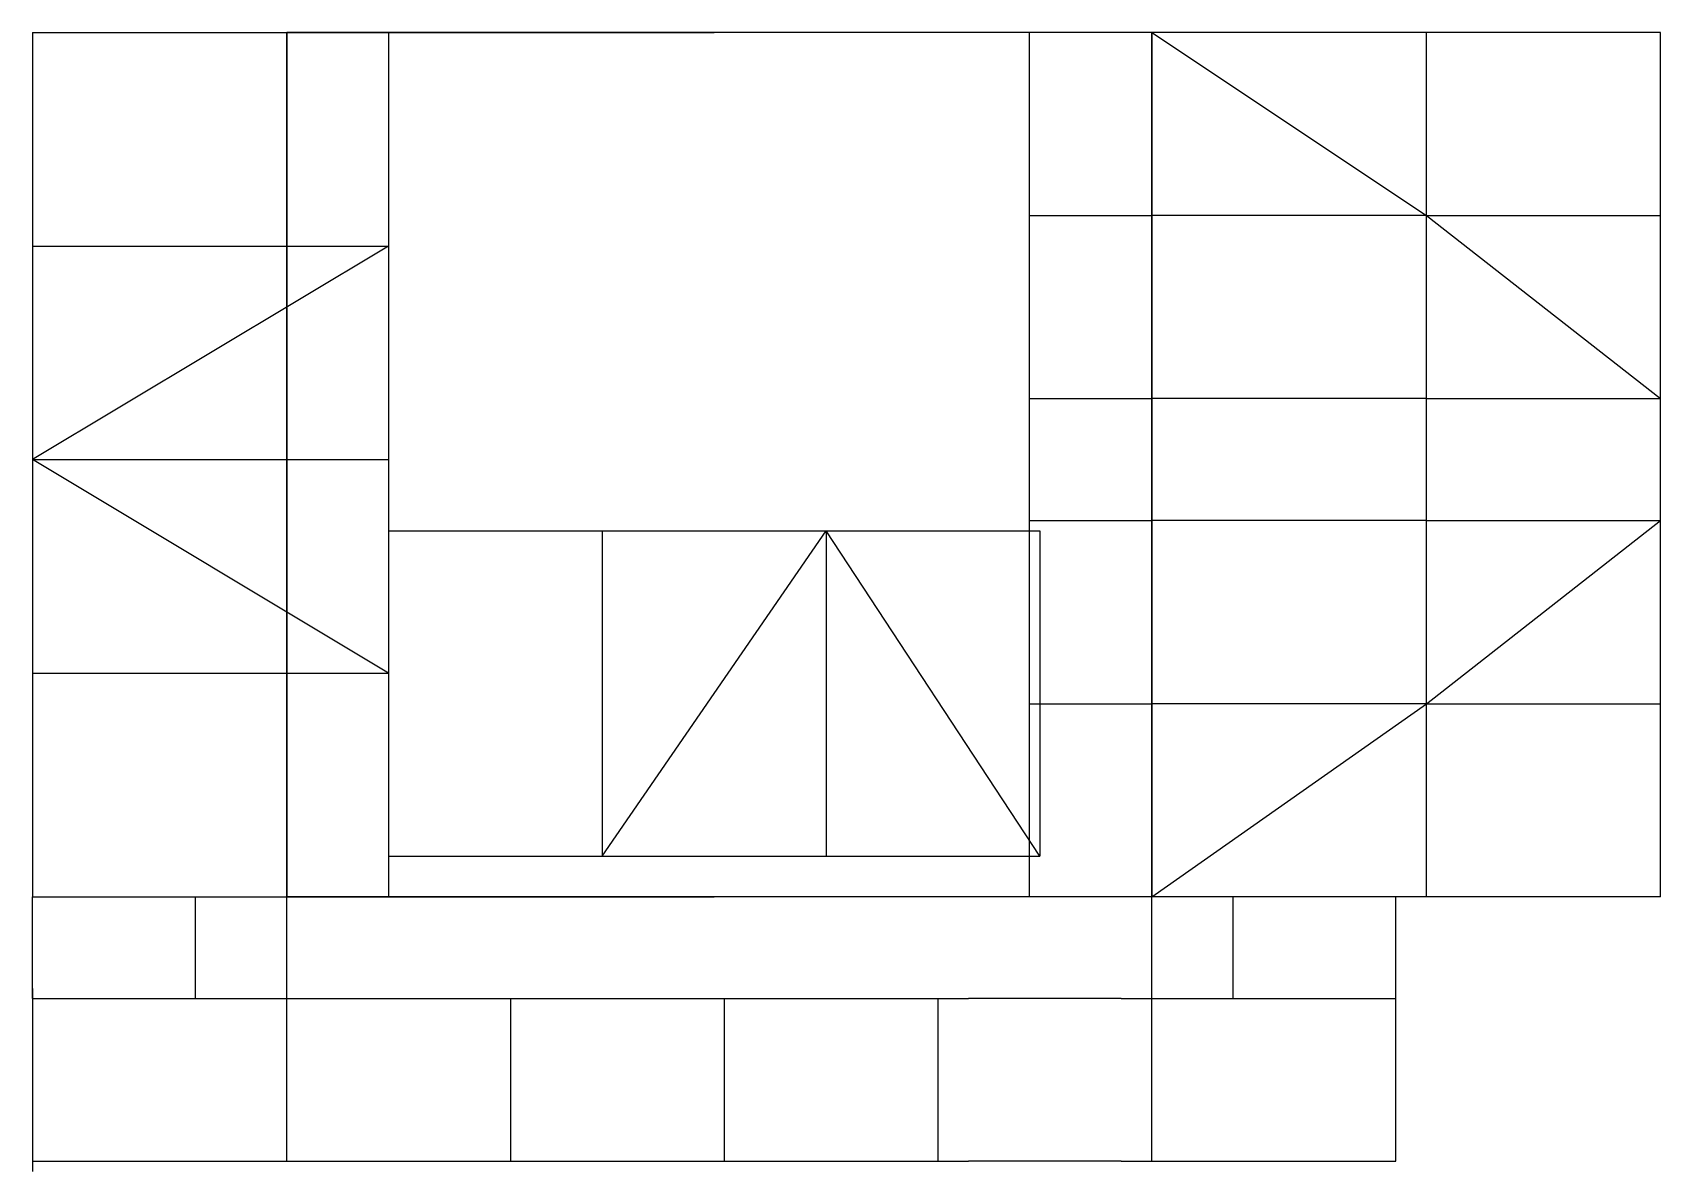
# Model space of a CAD drawing. Header units: millimetres. Extents: x -4700 to 3300, y -3450 to 2150.
import ezdxf

# ---------------------------------------------------------------- set-up
doc = ezdxf.new("R2010")
doc.units = ezdxf.units.MM
doc.layers.add('AS_Belki', color=145, linetype='Continuous')

msp = doc.modelspace()

# ---------------------------------------------------------------- linework, layer by layer
at = {"layer": 'AS_Belki', "color": 1, "ltscale": 20}
for p, q in [((-4700, 2150, 1850), (-4700, -2100, 1850)), ((-4700, 2150, 1850), (-3450, 2150, 1850)), ((-2950, 2150, 1850), (-3450, 2150, 1850)), ((-3450, 2150, 4050), (-1350, 2150, 1350)), ((800, 2150, 1350), (-3450, 2150, 1350)), ((800, 2150, 4050), (-3450, 2150, 4050)), ((800, 2150, 6000), (-3450, 2150, 6000)), ((-3450, 2150, 4050), (-1350, 2150, 6000)), ((-3450, 50, 1350), (-3450, 2150, -2300)), ((-3450, 2150, 4050), (-3450, 50, 6000)), ((-3450, 2150, 1350), (-3450, 50, 4050)), ((-3450, -2100, 6000), (-3450, 2150, 6000)), ((-3450, -2100, 4050), (-3450, 2150, 4050)), ((-3450, -2100, 1350), (-3450, 2150, 1350)), ((-3450, 2150, -2300), (-3450, 2150, 7000)), ((-2950, 2150, 1850), (-2950, -2100, 1850)), ((800, 2150, 4050), (-1350, 2150, 1350)), ((800, 2150, 4050), (-1350, 2150, 6000)), ((200, -2100, 1350), (200, 2150, 1350)), ((800, 2150, 1350), (2150, 1250, 1350)), ((2300, 2150, 1350), (800, 2150, -150)), ((3300, 2150, 1350), (800, 2150, 1350)), ((800, 50, 1350), (800, 2150, -2300)), ((800, 2150, 4050), (800, 50, 6000)), ((800, 2150, 1350), (800, 50, 4050)), ((800, -2100, 6000), (800, 2150, 6000)), ((800, -2100, 4050), (800, 2150, 4050)), ((800, -2100, 1350), (800, 2150, 1350)), ((800, 2150, -2300), (800, 2150, 7000)), ((2150, -2100, 1350), (2150, 2150, 1350)), ((3300, -2100, 1350), (3300, 2150, 1350)), ((200, 1250, 1350), (800, 1250, 1350)), ((2150, 1250, 1350), (800, 1250, 1350)), ((2150, 1250, 1350), (3300, 350, 1350)), ((2150, 1250, 1350), (3300, 1250, 1350)), ((-2950, 1100, 1850), (-4700, 50, 1850)), ((-4700, 1100, 1850), (-2950, 1100, 1850)), ((200, 350, 1350), (800, 350, 1350)), ((2150, 350, 1350), (800, 350, 1350)), ((2150, 350, 1350), (3300, 350, 1350)), ((-2950, -1000, 1850), (-4700, 50, 1850)), ((-4700, 50, 1850), (-2950, 50, 1850)), ((-3450, 50, 1350), (-3450, -2100, -2300)), ((-3450, -2100, 4050), (-3450, 50, 6000)), ((-3450, -2100, 1350), (-3450, 50, 4050)), ((800, 50, 1350), (800, -2100, -2300)), ((800, -2100, 4050), (800, 50, 6000)), ((800, -2100, 1350), (800, 50, 4050)), ((-2950, -300, 1850), (250, -300, 1850)), ((-1900, -1900, 1850), (-800, -300, 1850)), ((-1900, -300, 1850), (-1900, -1900, 1850)), ((250, -1900, 1850), (-800, -300, 1850)), ((-800, -300, 1850), (-800, -1900, 1850)), ((200, -250, 1350), (800, -250, 1350)), ((200, -300, 1850), (200, -300, 1350)), ((250, -300, 1850), (250, -1900, 1850)), ((2150, -250, 1350), (800, -250, 1350)), ((2150, -1150, 1350), (3300, -250, 1350)), ((2150, -250, 1350), (3300, -250, 1350)), ((-4700, -1000, 1850), (-2950, -1000, 1850)), ((200, -1150, 1350), (800, -1150, 1350)), ((800, -2100, 1350), (2150, -1150, 1350)), ((2150, -1150, 1350), (800, -1150, 1350)), ((2150, -1150, 1350), (3300, -1150, 1350)), ((-2950, -1900, 1850), (250, -1900, 1850)), ((200, -1900, 1850), (200, -1900, 1350)), ((-4700, -2600, 1850), (-4700, -2100, 1850)), ((-4700, -2100, 1850), (-3450, -2100, 1850)), ((-3900, -2600, 1850), (-3900, -2100, 1850)), ((-3450, -3100, 1850), (-3450, -2100, 800)), ((-3450, -3400, 1850), (-3450, -2100, 1850)), ((-2950, -2100, 1850), (-3450, -2100, 1850)), ((-3450, -2100, 4050), (-1350, -2100, 6000)), ((-3450, -2100, 4050), (-1350, -2100, 1350)), ((800, -2100, 6000), (-3450, -2100, 6000)), ((800, -2100, 4050), (-3450, -2100, 4050)), ((800, -2100, 1350), (-3450, -2100, 1350)), ((-3450, -2100, -2300), (-3450, -2100, 7000)), ((800, -2100, 4050), (-1350, -2100, 6000)), ((800, -2100, 4050), (-1350, -2100, 1350)), ((800, -3100, 1350), (800, -2100, 350)), ((800, -3400, 1350), (800, -2100, 1350)), ((2300, -2100, 1350), (800, -2100, -150)), ((3300, -2100, 1350), (800, -2100, 1350)), ((800, -2100, -2300), (800, -2100, 7000)), ((1200, -2600, 1350), (1200, -2100, 1350)), ((2000, -2600, 1350), (2000, -2100, 1350)), ((-4700, -2550, 1850), (-4700, -3450, 1850)), ((-4700, -2600, 1850), (-100, -2600, 1850)), ((-2350, -3400, 1850), (-2350, -2600, 1850)), ((-1300, -3400, 1850), (-1300, -2600, 1850)), ((-250, -3400, 1850), (-250, -2600, 1850)), ((650, -2600, 1350), (-100, -2600, 1850)), ((650, -2600, 1350), (2000, -2600, 1350)), ((2000, -3400, 1350), (2000, -2600, 1350)), ((-4700, -3400, 1850), (-100, -3400, 1850)), ((650, -3400, 1350), (-100, -3400, 1850)), ((650, -3400, 1350), (2000, -3400, 1350))]:
    msp.add_line(p, q, dxfattribs=at)

doc.saveas('drawing.dxf')
